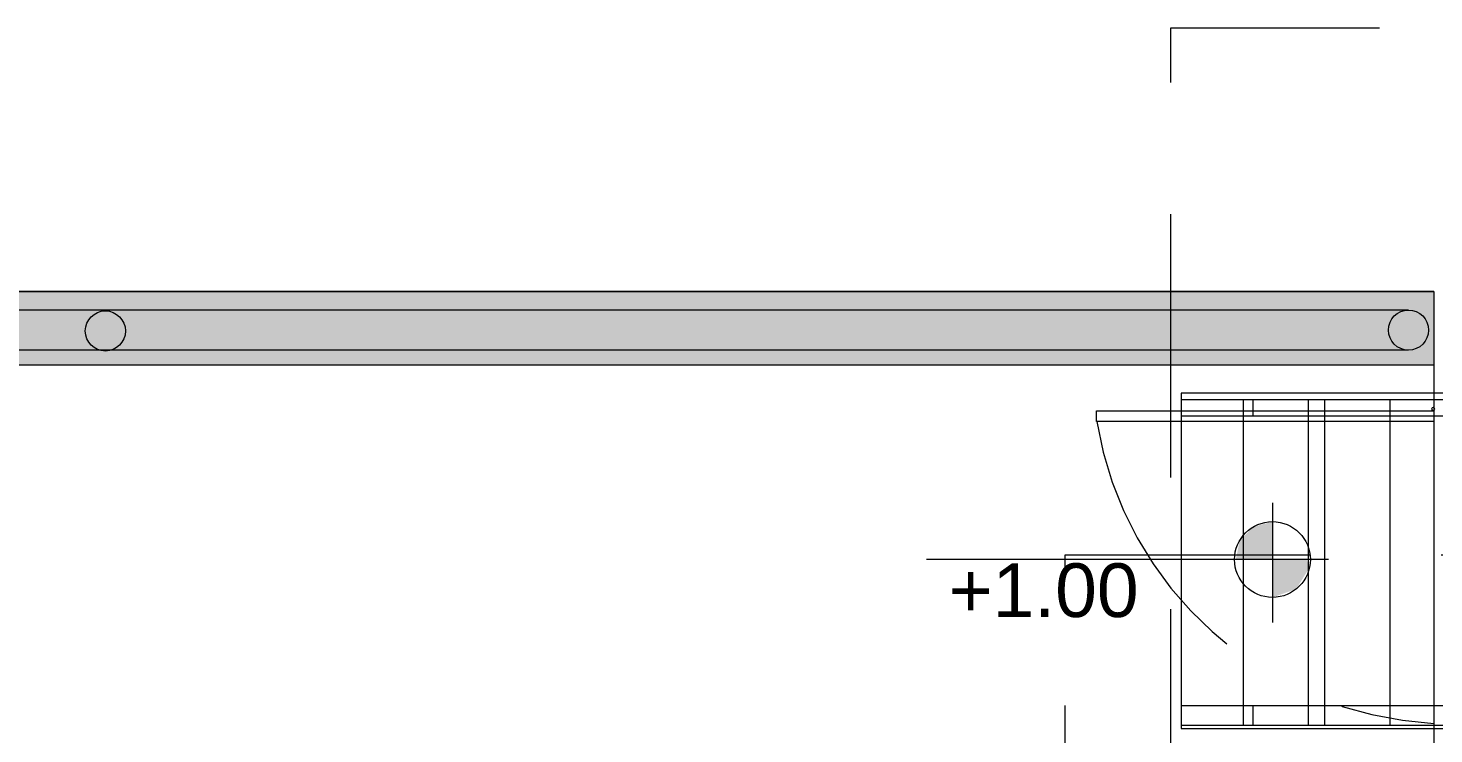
# Model space of a CAD drawing. Header units: metres. Extents: x 5 to 242, y -3 to 162.
# Drawn here: x 183.27 to 185.938, y 108.734 to 110.074 of the extents above; entities that cross this region are included whole.
import ezdxf

# ---------------------------------------------------------------- set-up
doc = ezdxf.new("R2010")
doc.units = ezdxf.units.M
doc.linetypes.add('IMPORT-Dashed _3_', pattern=[0.75, 0.5, -0.25])
doc.layers.add('1053_ARQ_BASE_MATADOURO_2_dwg', color=7, linetype='Continuous', lineweight=5, true_color=0x767676)
doc.layers.add('1053_ARQ_BASE_MATADOURO_dwg', color=7, linetype='Continuous', lineweight=5, true_color=0x767676)
for name, color, linetype, lineweight in [('A-EQUIPAMENTOS', 7, 'Continuous', 5), ('A-ESQ-PORTAS', 7, 'Continuous', 20), ('A-PISO', 7, 'Continuous', 5), ('A-PROJEÇÃO', 7, 'IMPORT-Dashed _3_', 15), ('A-WALL', 7, 'Continuous', 9), ('A_PROJEÇÃO', 7, 'IMPORT-Dashed _3_', 5)]:
    doc.layers.add(name, color=color, linetype=linetype, lineweight=lineweight)
doc.styles.add('Arial_1', font='arial.ttf', dxfattribs={"height": 0.102})

# ---------------------------------------------------------------- blocks, each defined once
blk = doc.blocks.new('1053_ARQ_BASE_MATADOURO_dwg_arq geral tgov-4039641-TÉRREO 1_20')
at = {"layer": 'A-ESQ-PORTAS', "color": 253, "true_color": 0xaaaaaa, "flags": 128}
blk.add_lwpolyline([(28.6896, 26.1613), (29.3296, 26.1613), (29.3296, 26.1413), (28.6896, 26.1413)], close=True, dxfattribs=at)
at = {"layer": 'A-ESQ-PORTAS', "color": 253, "true_color": 0xaaaaaa}
for start, end in [(0, 180), (180, 0)]:
    blk.add_arc((29.3282, 26.165), 0.003, start, end, dxfattribs=at)
at = {"layer": 'A-PROJEÇÃO', "color": 253, "true_color": 0xaaaaaa}
blk.add_arc((29.3672, 26.2541), 0.6869, 189.4446, 266.8656, dxfattribs=at)
at = {"layer": 'A_PROJEÇÃO', "color": 253, "true_color": 0xaaaaaa, "flags": 128}
for points in [[(32.7766, 25.1882), (32.7766, 26.8882), (28.8296, 26.8882), (28.8296, 25.1882), (29.2796, 25.1882)], [(28.6296, 25.1021), (28.6296, 25.8882), (55.2046, 25.8882), (55.2046, 15.2832)]]:
    blk.add_lwpolyline(points, dxfattribs=at)
blk = doc.blocks.new('1053_ARQ_BASE_MATADOURO_dwg_EQUIP-4039643-TÉRREO 1_20')
at = {"layer": 'A-EQUIPAMENTOS', "color": 253, "true_color": 0xaaaaaa}
for p, q in [((3.1036, 13.5228), (2.3493, 13.5228)), ((2.4668, 12.9046), (2.4668, 13.5228)), ((2.4853, 13.4857), (2.4853, 13.5228)), ((2.5904, 12.9046), (2.5904, 13.5228)), ((2.6213, 12.9046), (2.6213, 13.5228)), ((2.745, 12.9046), (2.745, 13.5228)), ((3.1036, 13.4857), (2.3493, 13.4857)), ((3.1036, 12.9355), (2.3493, 12.9355)), ((2.4853, 12.9046), (2.4853, 12.9355)), ((3.1036, 12.9046), (2.3493, 12.9046))]:
    blk.add_line(p, q, dxfattribs=at)
at = {"layer": 'A-EQUIPAMENTOS', "color": 253, "true_color": 0xaaaaaa, "flags": 128}
blk.add_lwpolyline([(3.1036, 12.8922), (2.3493, 12.8922), (2.3493, 13.529), (3.1036, 13.529)], dxfattribs=at)
blk = doc.blocks.new('1053_ARQ_BASE_MATADOURO_dwg_ARQ GALPAO TGOV-4039645-TÉRREO 1_20')
at = {"extrusion": (0, 0, -1), "zscale": -1, "rotation": 180}
blk.add_blockref('1053_ARQ_BASE_MATADOURO_dwg_EQUIP-4039643-TÉRREO 1_20', (15.564, 29.2313), dxfattribs=at)
blk = doc.blocks.new('1053_ARQ_BASE_MATADOURO_dwg-3625622-TÉRREO 1_20')
for name, p in [('1053_ARQ_BASE_MATADOURO_dwg_arq geral tgov-4039641-TÉRREO 1_20', (130.2098, 83.186)), ('1053_ARQ_BASE_MATADOURO_dwg_ARQ GALPAO TGOV-4039645-TÉRREO 1_20', (172.2746, 93.0419))]:
    blk.add_blockref(name, p)
blk = doc.blocks.new('1053_ARQ_BASE_MATADOURO_2_dwg-3637054-TÉRREO 1_20')
at = {"layer": 'A-PISO', "true_color": 0xe2e2e2}
h = blk.add_hatch(color=254, dxfattribs=at)
h.paths.add_polyline_path([(159.233, 75.8793), (159.233, 75.9512), (159.197, 75.9415), (159.1707, 75.9152), (159.1635, 75.8793), (159.2144, 75.8793)])
h.paths.add_polyline_path([(159.233, 75.8074), (159.2778, 75.8231), (159.303, 75.8633), (159.2977, 75.8793), (159.233, 75.8793), (159.233, 75.8092)])
at = {"layer": 'A-PISO', "color": 253, "true_color": 0xaaaaaa}
for p, q in [((159.4912, 76.353), (143.432, 76.353)), ((159.4912, 76.2768), (143.432, 76.2768)), ((159.233, 75.9868), (159.233, 75.7596)), ((159.3394, 75.8793), (158.5765, 75.8793))]:
    blk.add_line(p, q, dxfattribs=at)
at = {"layer": 'A-PISO', "color": 253, "true_color": 0xaaaaaa, "flags": 128}
blk.add_lwpolyline([(143.432, 76.3882), (159.5394, 76.3882), (159.5394, 76.2382), (159.5394, 75.3282)], dxfattribs=at)
at = {"layer": 'A-PISO', "color": 253, "true_color": 0xaaaaaa}
for centre, radius in [((157.0181, 76.3132), 0.0381), ((159.4912, 76.3149), 0.0381), ((159.233, 75.8793), 0.0719)]:
    blk.add_circle(centre, radius, dxfattribs=at)
at = {"layer": 'A-PISO', "insert": (158.6186, 75.8721), "char_height": 0.102, "width": 0.430791, "attachment_point": 1, "line_spacing_factor": 0.941778, "style": 'Arial_1'}
blk.add_mtext('+1.00', dxfattribs=at)

msp = doc.modelspace()

# ---------------------------------------------------------------- hatches: boundary and pattern name
at = {"layer": 'A-WALL', "true_color": 0xeaeaea, "transparency": 33554483}
h = msp.add_hatch(color=254, dxfattribs=at)
h.paths.add_polyline_path([(185.6131, 109.4342), (185.9382, 109.4342), (185.9382, 109.5742), (169.8307, 109.5742), (169.8307, 109.4342), (185.5958, 109.4342)])
h.paths.add_polyline_path([(166.9411, 109.4342), (169.3545, 109.4342), (169.3545, 109.5742), (166.2829, 109.5742), (166.2829, 109.4342)])

# ---------------------------------------------------------------- linework, layer by layer
at = {"layer": 'A-WALL', "color": 253, "true_color": 0xb6b6b6}
for q in [(169.8307, 109.5742), (185.9382, 109.4342)]:
    msp.add_line((185.9382, 109.5742), q, dxfattribs=at)
at = {"layer": 'A-WALL', "color": 253, "true_color": 0xaaaaaa}
msp.add_line((185.9382, 109.4342), (169.8307, 109.4342), dxfattribs=at)

# ---------------------------------------------------------------- block references
at = {"layer": '1053_ARQ_BASE_MATADOURO_2_dwg', "color": 253, "true_color": 0xaaaaaa}
msp.add_blockref('1053_ARQ_BASE_MATADOURO_2_dwg-3637054-TÉRREO 1_20', (26.3988, 33.186), dxfattribs=at)
at = {"layer": '1053_ARQ_BASE_MATADOURO_dwg', "color": 253, "true_color": 0xaaaaaa}
msp.add_blockref('1053_ARQ_BASE_MATADOURO_dwg-3625622-TÉRREO 1_20', (26.3988, 0), dxfattribs=at)

doc.saveas('drawing.dxf')
